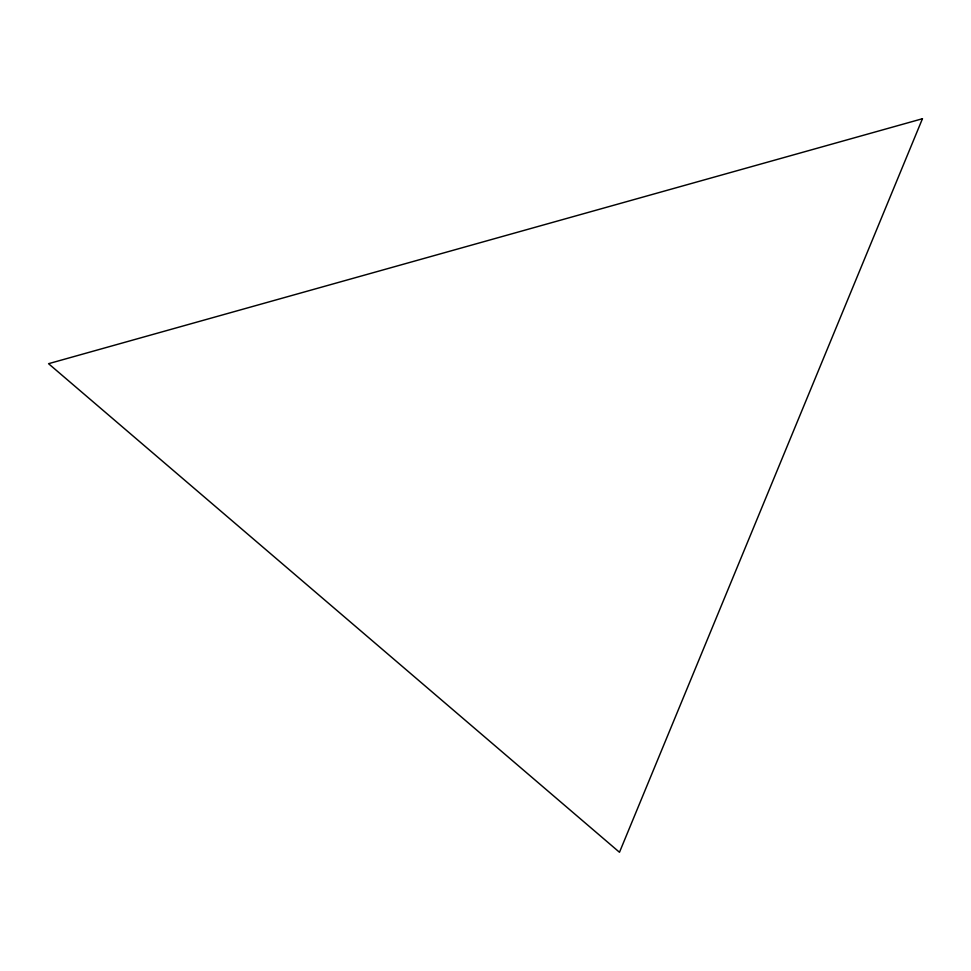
<?xml version="1.0" encoding="UTF-8"?>
<svg xmlns="http://www.w3.org/2000/svg" width="971" height="971" viewBox="0 0 971 971"><rect width="100%" height="100%" fill="white"/><g stroke="black" fill="none" stroke-linecap="round" stroke-linejoin="round"><path stroke-width="1.46" d="M922.45 118.729L619.486 852.271L48.55 363.688L922.45 118.729"/></g></svg>
